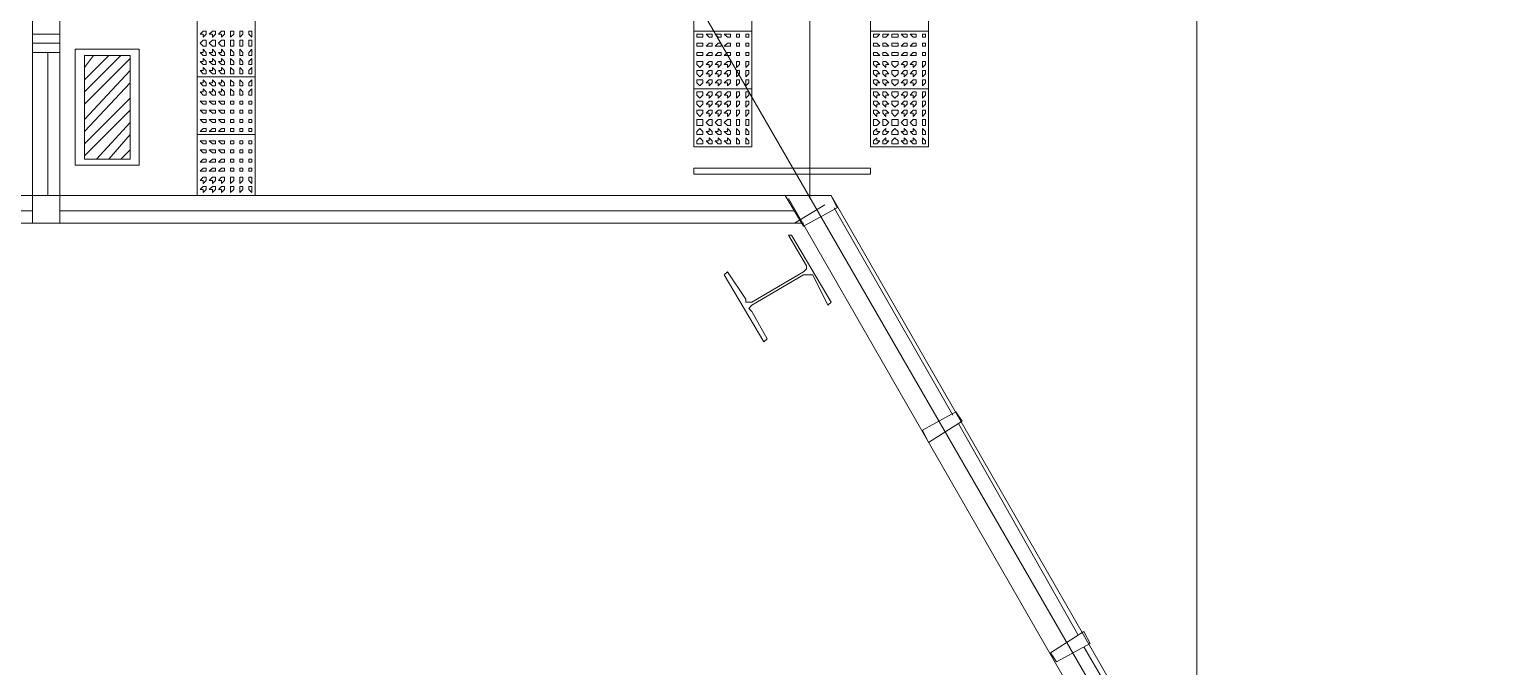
# Model space of a CAD drawing. Header units: millimetres. Extents: x -4011 to 126995, y -1911 to 106700.
# Drawn here: x 88415 to 95938, y 47992 to 51241 of the extents above; entities that cross this region are included whole.
import ezdxf

# ---------------------------------------------------------------- set-up
doc = ezdxf.new("R2010")
doc.units = ezdxf.units.MM
doc.layers.add('PDF_형상', color=7, linetype='Continuous')

msp = doc.modelspace()

# ---------------------------------------------------------------- linework, layer by layer
at = {"layer": 'PDF_형상', "lineweight": 5}
for points in [[(91367.9, 89673.6), (91352.3, 64927.5), (94367.9, 64927.5), (94367.9, 47098.4)], [(79321.2, 38968.9), (79321.2, 42668.4), (82958.5, 42668.4), (82958.5, 38968.9), (95937.8, 46538.9), (94569.9, 47005.2), (94399, 46911.9), (83797.9, 65269.4), (80953.4, 65269.4), (80953.4, 64974.1), (74098.4, 64974.1), (74098.4, 87730.6)], [(80953.4, 87730.6), (80953.4, 65269.4), (83797.9, 65269.4), (94399, 46911.9), (94569.9, 47005.2), (95937.8, 46538.9), (82958.5, 38968.9)], [(92393.8, 50378.2), (92393.8, 61740.9), (87854.9, 61740.9), (86456, 60932.6)], [(88507.8, 50393.8), (88430, 50393.8), (88430, 50253.9), (88569.9, 50253.9), (88569.9, 50393.8), (88507.8, 50393.8), (88507.8, 51124.4), (88569.9, 51124.4), (88569.9, 51171), (88430, 51171), (88430, 51124.4), (88507.8, 51124.4)], [(88880.8, 51108.8), (88694.3, 50922.3)], [(88818.6, 51108.8), (88694.3, 50984.5)], [(88740.9, 51108.8), (88694.3, 51046.6)], [(88927.5, 51093.3), (88694.3, 50860.1)], [(88927.5, 51031.1), (88694.3, 50782.4)], [(88927.5, 50968.9), (88694.3, 50720.2)], [(88927.5, 50891.2), (88694.3, 50658)], [(88927.5, 50829), (88694.3, 50595.9)], [(88927.5, 50766.8), (88756.5, 50580.3)], [(88927.5, 50704.7), (88818.6, 50580.3)], [(88927.5, 50626.9), (88880.8, 50580.3)], [(86875.6, 50316.1), (86875.6, 50253.9), (86829, 50253.9), (86829, 50393.8), (86875.6, 50393.8), (86875.6, 50316.1), (88430, 50316.1), (88430, 50393.8), (88569.9, 50393.8), (88569.9, 50253.9), (88430, 50253.9), (88430, 50316.1)], [(88569.9, 50393.8), (92269.4, 50393.8)], [(92285, 50378.2), (94243.5, 46974.1)], [(92316.1, 50253.9), (92471.5, 50347.2)], [(92502.6, 50393.8), (94414.5, 47067.4)], [(92518.1, 50331.6), (93124.3, 49274.6)], [(88569.9, 50316.1), (92316.1, 50316.1)], [(88569.9, 50253.9), (92362.7, 50253.9)], [(93155.4, 49228), (93761.7, 48155.4)], [(93792.7, 48093.3), (94399, 47051.8)]]:
    msp.add_lwpolyline(points, dxfattribs=at)
for points in [[(91803.1, 51233.2), (91803.1, 51544), (92098.4, 51544), (92098.4, 51233.2)], [(92704.7, 51233.2), (92704.7, 51544), (93000, 51544), (93000, 51233.2)], [(88569.9, 51217.6), (88430, 51217.6), (88430, 51528.5), (88569.9, 51528.5)], [(89269.4, 51295.3), (89269.4, 51000), (89564.8, 51000), (89564.8, 51295.3)], [(88430, 51171), (88430, 51217.6), (88569.9, 51217.6), (88569.9, 51171)], [(88430, 51171), (88430, 50393.8), (88569.9, 50393.8), (88569.9, 51171)], [(89316.1, 51217.6), (89316.1, 51233.2), (89300.5, 51233.2), (89285, 51217.6), (89300.5, 51217.6), (89300.5, 51202.1)], [(89316.1, 51171), (89316.1, 51186.5), (89300.5, 51186.5), (89285, 51171), (89300.5, 51155.4), (89316.1, 51155.4)], [(89362.7, 51217.6), (89362.7, 51233.2), (89347.1, 51233.2), (89331.6, 51217.6), (89347.1, 51217.6), (89347.1, 51202.1)], [(89362.7, 51171), (89362.7, 51186.5), (89347.1, 51186.5), (89331.6, 51171), (89347.1, 51155.4), (89362.7, 51155.4)], [(89409.3, 51217.6), (89409.3, 51233.2), (89393.8, 51233.2), (89378.2, 51217.6), (89393.8, 51217.6), (89393.8, 51202.1)], [(89409.3, 51171), (89409.3, 51186.5), (89393.8, 51186.5), (89378.2, 51171), (89393.8, 51155.4), (89409.3, 51155.4)], [(89456, 51217.6), (89456, 51233.2), (89440.4, 51233.2), (89440.4, 51217.6), (89440.4, 51202.1)], [(89456, 51171), (89456, 51186.5), (89440.4, 51186.5), (89440.4, 51171), (89440.4, 51155.4), (89456, 51155.4)], [(89502.6, 51217.6), (89502.6, 51233.2), (89487, 51233.2), (89487, 51217.6), (89487, 51202.1)], [(89502.6, 51171), (89502.6, 51186.5), (89487, 51186.5), (89487, 51171), (89487, 51155.4), (89502.6, 51155.4)], [(89549.2, 51217.6), (89549.2, 51233.2), (89533.7, 51233.2), (89533.7, 51217.6), (89549.2, 51202.1)], [(89549.2, 51171), (89549.2, 51186.5), (89533.7, 51186.5), (89533.7, 51171), (89533.7, 51155.4), (89549.2, 51155.4)], [(91803.1, 50937.8), (91803.1, 51233.2), (92098.4, 51233.2), (92098.4, 50937.8)], [(91849.7, 51217.6), (91834.2, 51217.6), (91818.7, 51217.6), (91818.7, 51202.1), (91834.2, 51202.1), (91849.7, 51202.1)], [(91849.7, 51155.4), (91849.7, 51171), (91834.2, 51171), (91818.7, 51171), (91818.7, 51155.4), (91834.2, 51155.4)], [(91896.4, 51217.6), (91880.8, 51217.6), (91865.3, 51217.6), (91880.8, 51202.1), (91896.4, 51202.1)], [(91896.4, 51155.4), (91896.4, 51171), (91880.8, 51171), (91865.3, 51155.4), (91880.8, 51155.4)], [(91943, 51217.6), (91927.5, 51217.6), (91911.9, 51217.6), (91927.5, 51202.1), (91943, 51202.1)], [(91943, 51155.4), (91943, 51171), (91927.5, 51171), (91911.9, 51155.4), (91927.5, 51155.4)], [(91989.6, 51217.6), (91974.1, 51217.6), (91958.5, 51217.6), (91974.1, 51202.1), (91989.6, 51202.1)], [(91989.6, 51155.4), (91989.6, 51171), (91974.1, 51171), (91958.5, 51155.4), (91974.1, 51155.4)], [(92036.3, 51217.6), (92020.7, 51217.6), (92020.7, 51202.1), (92036.3, 51202.1)], [(92036.3, 51155.4), (92036.3, 51171), (92020.7, 51171), (92020.7, 51155.4)], [(92082.9, 51217.6), (92067.4, 51217.6), (92067.4, 51202.1), (92082.9, 51202.1)], [(92082.9, 51155.4), (92082.9, 51171), (92067.4, 51171), (92067.4, 51155.4)], [(92704.7, 50937.8), (92704.7, 51233.2), (93000, 51233.2), (93000, 50937.8)], [(92751.3, 51217.6), (92735.7, 51217.6), (92720.2, 51217.6), (92720.2, 51202.1), (92735.7, 51202.1)], [(92751.3, 51155.4), (92735.7, 51171), (92720.2, 51171), (92720.2, 51155.4), (92735.7, 51155.4)], [(92797.9, 51217.6), (92782.4, 51217.6), (92766.8, 51217.6), (92766.8, 51202.1), (92782.4, 51202.1)], [(92797.9, 51155.4), (92782.4, 51171), (92766.8, 51171), (92766.8, 51155.4), (92782.4, 51155.4)], [(92844.6, 51217.6), (92829, 51217.6), (92813.5, 51217.6), (92813.5, 51202.1), (92829, 51202.1), (92844.6, 51202.1)], [(92844.6, 51155.4), (92844.6, 51171), (92829, 51171), (92813.5, 51171), (92813.5, 51155.4), (92829, 51155.4)], [(92891.2, 51217.6), (92875.6, 51217.6), (92860.1, 51217.6), (92875.6, 51202.1), (92891.2, 51202.1)], [(92891.2, 51155.4), (92891.2, 51171), (92875.6, 51171), (92860.1, 51155.4), (92875.6, 51155.4)], [(92937.8, 51217.6), (92922.3, 51217.6), (92906.7, 51217.6), (92922.3, 51202.1), (92937.8, 51202.1)], [(92937.8, 51155.4), (92937.8, 51171), (92922.3, 51171), (92906.7, 51155.4), (92922.3, 51155.4)], [(92984.5, 51217.6), (92968.9, 51217.6), (92968.9, 51202.1), (92984.5, 51202.1)], [(92984.5, 51155.4), (92984.5, 51171), (92968.9, 51171), (92968.9, 51155.4)], [(88974.1, 51139.9), (88647.7, 51139.9), (88647.7, 50549.2), (88974.1, 50549.2)], [(88927.5, 51108.8), (88694.3, 51108.8), (88694.3, 50580.3), (88927.5, 50580.3)], [(89316.1, 51124.4), (89300.5, 51139.9), (89300.5, 51124.4), (89285, 51124.4), (89300.5, 51108.8), (89316.1, 51108.8)], [(89316.1, 51077.7), (89300.5, 51093.3), (89300.5, 51077.7), (89285, 51077.7), (89300.5, 51062.2), (89316.1, 51062.2)], [(89362.7, 51124.4), (89347.1, 51139.9), (89347.1, 51124.4), (89331.6, 51124.4), (89347.1, 51108.8), (89362.7, 51108.8)], [(89362.7, 51077.7), (89347.1, 51093.3), (89347.1, 51077.7), (89331.6, 51077.7), (89347.1, 51062.2), (89362.7, 51062.2)], [(89409.3, 51124.4), (89393.8, 51139.9), (89393.8, 51124.4), (89378.2, 51124.4), (89393.8, 51108.8), (89409.3, 51108.8)], [(89409.3, 51077.7), (89393.8, 51093.3), (89393.8, 51077.7), (89378.2, 51077.7), (89393.8, 51062.2), (89409.3, 51062.2)], [(89456, 51124.4), (89440.4, 51139.9), (89440.4, 51124.4), (89440.4, 51108.8), (89456, 51108.8)], [(89456, 51077.7), (89440.4, 51093.3), (89440.4, 51077.7), (89440.4, 51062.2), (89456, 51062.2)], [(89502.6, 51124.4), (89487, 51139.9), (89487, 51124.4), (89487, 51108.8), (89502.6, 51108.8)], [(89502.6, 51077.7), (89487, 51093.3), (89487, 51077.7), (89487, 51062.2), (89502.6, 51062.2)], [(89549.2, 51124.4), (89549.2, 51139.9), (89533.7, 51124.4), (89533.7, 51108.8), (89549.2, 51108.8)], [(89549.2, 51077.7), (89549.2, 51093.3), (89533.7, 51077.7), (89533.7, 51062.2), (89549.2, 51062.2)], [(91849.7, 51108.8), (91849.7, 51124.4), (91834.2, 51124.4), (91818.7, 51124.4), (91818.7, 51108.8), (91834.2, 51108.8)], [(91896.4, 51108.8), (91896.4, 51124.4), (91880.8, 51124.4), (91865.3, 51108.8), (91880.8, 51108.8)], [(91943, 51108.8), (91943, 51124.4), (91927.5, 51124.4), (91911.9, 51108.8), (91927.5, 51108.8)], [(91989.6, 51108.8), (91989.6, 51124.4), (91974.1, 51124.4), (91958.5, 51108.8), (91974.1, 51108.8)], [(92036.3, 51108.8), (92036.3, 51124.4), (92020.7, 51124.4), (92020.7, 51108.8)], [(92082.9, 51108.8), (92082.9, 51124.4), (92067.4, 51124.4), (92067.4, 51108.8)], [(92751.3, 51108.8), (92735.7, 51124.4), (92720.2, 51124.4), (92720.2, 51108.8), (92735.7, 51108.8)], [(92797.9, 51108.8), (92782.4, 51124.4), (92766.8, 51124.4), (92766.8, 51108.8), (92782.4, 51108.8)], [(92844.6, 51108.8), (92844.6, 51124.4), (92829, 51124.4), (92813.5, 51124.4), (92813.5, 51108.8), (92829, 51108.8)], [(92891.2, 51108.8), (92891.2, 51124.4), (92875.6, 51124.4), (92860.1, 51108.8), (92875.6, 51108.8)], [(92937.8, 51108.8), (92937.8, 51124.4), (92922.3, 51124.4), (92906.7, 51108.8), (92922.3, 51108.8)], [(92984.5, 51108.8), (92984.5, 51124.4), (92968.9, 51124.4), (92968.9, 51108.8)], [(89316.1, 51031.1), (89300.5, 51046.6), (89300.5, 51031.1), (89285, 51031.1), (89300.5, 51015.5), (89316.1, 51015.5)], [(89362.7, 51031.1), (89347.1, 51046.6), (89347.1, 51031.1), (89331.6, 51031.1), (89347.1, 51015.5), (89362.7, 51015.5)], [(89409.3, 51031.1), (89393.8, 51046.6), (89393.8, 51031.1), (89378.2, 51031.1), (89393.8, 51015.5), (89409.3, 51015.5)], [(89456, 51031.1), (89440.4, 51046.6), (89440.4, 51031.1), (89440.4, 51015.5), (89456, 51015.5)], [(89502.6, 51031.1), (89487, 51046.6), (89487, 51031.1), (89487, 51015.5), (89502.6, 51015.5)], [(89549.2, 51031.1), (89549.2, 51046.6), (89533.7, 51031.1), (89533.7, 51015.5), (89549.2, 51015.5)], [(91849.7, 51062.2), (91849.7, 51077.7), (91834.2, 51077.7), (91818.7, 51077.7), (91818.7, 51062.2), (91834.2, 51046.6)], [(91849.7, 51015.5), (91849.7, 51031.1), (91834.2, 51031.1), (91818.7, 51031.1), (91818.7, 51015.5), (91834.2, 51000)], [(91896.4, 51062.2), (91896.4, 51077.7), (91880.8, 51077.7), (91865.3, 51062.2), (91880.8, 51062.2), (91880.8, 51046.6)], [(91896.4, 51015.5), (91896.4, 51031.1), (91880.8, 51031.1), (91865.3, 51015.5), (91880.8, 51015.5), (91880.8, 51000)], [(91943, 51062.2), (91943, 51077.7), (91927.5, 51077.7), (91911.9, 51062.2), (91927.5, 51062.2), (91927.5, 51046.6)], [(91943, 51015.5), (91943, 51031.1), (91927.5, 51031.1), (91911.9, 51015.5), (91927.5, 51015.5), (91927.5, 51000)], [(91989.6, 51062.2), (91989.6, 51077.7), (91974.1, 51077.7), (91958.5, 51062.2), (91974.1, 51062.2), (91974.1, 51046.6)], [(91989.6, 51015.5), (91989.6, 51031.1), (91974.1, 51031.1), (91958.5, 51015.5), (91974.1, 51015.5), (91974.1, 51000)], [(92036.3, 51062.2), (92036.3, 51077.7), (92020.7, 51077.7), (92020.7, 51062.2), (92020.7, 51046.6)], [(92036.3, 51015.5), (92036.3, 51031.1), (92020.7, 51031.1), (92020.7, 51015.5), (92020.7, 51000)], [(92082.9, 51062.2), (92082.9, 51077.7), (92067.4, 51077.7), (92067.4, 51062.2), (92067.4, 51046.6)], [(92082.9, 51015.5), (92082.9, 51031.1), (92067.4, 51031.1), (92067.4, 51015.5), (92067.4, 51000)], [(92751.3, 51062.2), (92735.7, 51077.7), (92720.2, 51077.7), (92720.2, 51062.2), (92735.7, 51046.6), (92735.7, 51062.2)], [(92751.3, 51015.5), (92735.7, 51031.1), (92720.2, 51031.1), (92720.2, 51015.5), (92735.7, 51000), (92735.7, 51015.5)], [(92797.9, 51062.2), (92782.4, 51077.7), (92766.8, 51077.7), (92766.8, 51062.2), (92782.4, 51046.6), (92782.4, 51062.2)], [(92797.9, 51015.5), (92782.4, 51031.1), (92766.8, 51031.1), (92766.8, 51015.5), (92782.4, 51000), (92782.4, 51015.5)], [(92844.6, 51062.2), (92844.6, 51077.7), (92829, 51077.7), (92813.5, 51077.7), (92813.5, 51062.2), (92829, 51046.6)], [(92844.6, 51015.5), (92844.6, 51031.1), (92829, 51031.1), (92813.5, 51031.1), (92813.5, 51015.5), (92829, 51000)], [(92891.2, 51062.2), (92891.2, 51077.7), (92875.6, 51077.7), (92860.1, 51062.2), (92875.6, 51062.2), (92875.6, 51046.6)], [(92891.2, 51015.5), (92891.2, 51031.1), (92875.6, 51031.1), (92860.1, 51015.5), (92875.6, 51015.5), (92875.6, 51000)], [(92937.8, 51062.2), (92937.8, 51077.7), (92922.3, 51077.7), (92906.7, 51062.2), (92922.3, 51062.2), (92922.3, 51046.6)], [(92937.8, 51015.5), (92937.8, 51031.1), (92922.3, 51031.1), (92906.7, 51015.5), (92922.3, 51015.5), (92922.3, 51000)], [(92984.5, 51062.2), (92984.5, 51077.7), (92968.9, 51077.7), (92968.9, 51062.2), (92968.9, 51046.6)], [(92984.5, 51015.5), (92984.5, 51031.1), (92968.9, 51031.1), (92968.9, 51015.5), (92968.9, 51000)], [(89269.4, 51000), (89269.4, 50704.7), (89564.8, 50704.7), (89564.8, 51000)], [(89316.1, 50968.9), (89300.5, 50984.5), (89300.5, 50968.9), (89285, 50968.9), (89300.5, 50953.4), (89316.1, 50953.4)], [(89316.1, 50922.3), (89300.5, 50937.8), (89300.5, 50922.3), (89285, 50922.3), (89300.5, 50906.7), (89316.1, 50906.7)], [(89362.7, 50968.9), (89347.1, 50984.5), (89347.1, 50968.9), (89331.6, 50968.9), (89347.1, 50953.4), (89362.7, 50953.4)], [(89362.7, 50922.3), (89347.1, 50937.8), (89347.1, 50922.3), (89331.6, 50922.3), (89347.1, 50906.7), (89362.7, 50906.7)], [(89409.3, 50968.9), (89393.8, 50984.5), (89393.8, 50968.9), (89378.2, 50968.9), (89393.8, 50953.4), (89409.3, 50953.4)], [(89409.3, 50922.3), (89393.8, 50937.8), (89393.8, 50922.3), (89378.2, 50922.3), (89393.8, 50906.7), (89409.3, 50906.7)], [(89456, 50968.9), (89440.4, 50984.5), (89440.4, 50968.9), (89440.4, 50953.4), (89456, 50953.4)], [(89456, 50922.3), (89440.4, 50937.8), (89440.4, 50922.3), (89440.4, 50906.7), (89456, 50906.7)], [(89502.6, 50968.9), (89487, 50984.5), (89487, 50968.9), (89487, 50953.4), (89502.6, 50953.4)], [(89502.6, 50922.3), (89487, 50937.8), (89487, 50922.3), (89487, 50906.7), (89502.6, 50906.7)], [(89549.2, 50968.9), (89549.2, 50984.5), (89533.7, 50968.9), (89533.7, 50953.4), (89549.2, 50953.4)], [(89549.2, 50922.3), (89549.2, 50937.8), (89533.7, 50922.3), (89533.7, 50906.7), (89549.2, 50906.7)], [(91803.1, 50642.5), (91803.1, 50937.8), (92098.4, 50937.8), (92098.4, 50642.5)], [(91849.7, 50968.9), (91849.7, 50984.5), (91834.2, 50984.5), (91818.7, 50984.5), (91818.7, 50968.9), (91834.2, 50953.4)], [(91896.4, 50968.9), (91896.4, 50984.5), (91880.8, 50984.5), (91865.3, 50968.9), (91880.8, 50968.9), (91880.8, 50953.4)], [(91943, 50968.9), (91943, 50984.5), (91927.5, 50984.5), (91911.9, 50968.9), (91927.5, 50968.9), (91927.5, 50953.4)], [(91989.6, 50968.9), (91989.6, 50984.5), (91974.1, 50984.5), (91958.5, 50968.9), (91974.1, 50968.9), (91974.1, 50953.4)], [(92036.3, 50968.9), (92036.3, 50984.5), (92020.7, 50984.5), (92020.7, 50968.9), (92020.7, 50953.4)], [(92082.9, 50968.9), (92082.9, 50984.5), (92067.4, 50984.5), (92067.4, 50968.9), (92067.4, 50953.4)], [(92704.7, 50642.5), (92704.7, 50937.8), (93000, 50937.8), (93000, 50642.5)], [(92751.3, 50968.9), (92735.7, 50984.5), (92720.2, 50984.5), (92720.2, 50968.9), (92735.7, 50953.4), (92735.7, 50968.9)], [(92797.9, 50968.9), (92782.4, 50984.5), (92766.8, 50984.5), (92766.8, 50968.9), (92782.4, 50953.4), (92782.4, 50968.9)], [(92844.6, 50968.9), (92844.6, 50984.5), (92829, 50984.5), (92813.5, 50984.5), (92813.5, 50968.9), (92829, 50953.4)], [(92891.2, 50968.9), (92891.2, 50984.5), (92875.6, 50984.5), (92860.1, 50968.9), (92875.6, 50968.9), (92875.6, 50953.4)], [(92937.8, 50968.9), (92937.8, 50984.5), (92922.3, 50984.5), (92906.7, 50968.9), (92922.3, 50968.9), (92922.3, 50953.4)], [(92984.5, 50968.9), (92984.5, 50984.5), (92968.9, 50984.5), (92968.9, 50968.9), (92968.9, 50953.4)], [(89316.1, 50875.6), (89300.5, 50875.6), (89285, 50875.6), (89300.5, 50860.1), (89316.1, 50860.1)], [(89362.7, 50875.6), (89347.1, 50875.6), (89331.6, 50875.6), (89347.1, 50860.1), (89362.7, 50860.1)], [(89409.3, 50875.6), (89393.8, 50875.6), (89378.2, 50875.6), (89393.8, 50860.1), (89409.3, 50860.1)], [(89456, 50875.6), (89440.4, 50875.6), (89440.4, 50860.1), (89456, 50860.1)], [(89502.6, 50875.6), (89487, 50875.6), (89487, 50860.1), (89502.6, 50860.1)], [(89549.2, 50875.6), (89533.7, 50875.6), (89533.7, 50860.1), (89549.2, 50860.1)], [(91849.7, 50906.7), (91849.7, 50922.3), (91834.2, 50922.3), (91818.7, 50922.3), (91818.7, 50906.7), (91834.2, 50891.2)], [(91849.7, 50860.1), (91849.7, 50875.6), (91834.2, 50875.6), (91818.7, 50875.6), (91818.7, 50860.1), (91834.2, 50844.6)], [(91896.4, 50906.7), (91896.4, 50922.3), (91880.8, 50922.3), (91865.3, 50906.7), (91880.8, 50906.7), (91880.8, 50891.2)], [(91896.4, 50860.1), (91896.4, 50875.6), (91880.8, 50875.6), (91865.3, 50860.1), (91880.8, 50860.1), (91880.8, 50844.6)], [(91943, 50906.7), (91943, 50922.3), (91927.5, 50922.3), (91911.9, 50906.7), (91927.5, 50906.7), (91927.5, 50891.2)], [(91943, 50860.1), (91943, 50875.6), (91927.5, 50875.6), (91911.9, 50860.1), (91927.5, 50860.1), (91927.5, 50844.6)], [(91989.6, 50906.7), (91989.6, 50922.3), (91974.1, 50922.3), (91958.5, 50906.7), (91974.1, 50906.7), (91974.1, 50891.2)], [(91989.6, 50860.1), (91989.6, 50875.6), (91974.1, 50875.6), (91958.5, 50860.1), (91974.1, 50860.1), (91974.1, 50844.6)], [(92036.3, 50906.7), (92036.3, 50922.3), (92020.7, 50922.3), (92020.7, 50906.7), (92020.7, 50891.2)], [(92036.3, 50860.1), (92036.3, 50875.6), (92020.7, 50875.6), (92020.7, 50860.1), (92020.7, 50844.6)], [(92082.9, 50906.7), (92082.9, 50922.3), (92067.4, 50922.3), (92067.4, 50906.7), (92067.4, 50891.2)], [(92082.9, 50860.1), (92082.9, 50875.6), (92067.4, 50875.6), (92067.4, 50860.1), (92067.4, 50844.6)], [(92751.3, 50906.7), (92735.7, 50922.3), (92720.2, 50922.3), (92720.2, 50906.7), (92735.7, 50891.2), (92735.7, 50906.7)], [(92751.3, 50860.1), (92735.7, 50875.6), (92720.2, 50875.6), (92720.2, 50860.1), (92735.7, 50844.6), (92735.7, 50860.1)], [(92797.9, 50906.7), (92782.4, 50922.3), (92766.8, 50922.3), (92766.8, 50906.7), (92782.4, 50891.2), (92782.4, 50906.7)], [(92797.9, 50860.1), (92782.4, 50875.6), (92766.8, 50875.6), (92766.8, 50860.1), (92782.4, 50844.6), (92782.4, 50860.1)], [(92844.6, 50906.7), (92844.6, 50922.3), (92829, 50922.3), (92813.5, 50922.3), (92813.5, 50906.7), (92829, 50891.2)], [(92844.6, 50860.1), (92844.6, 50875.6), (92829, 50875.6), (92813.5, 50875.6), (92813.5, 50860.1), (92829, 50844.6)], [(92891.2, 50906.7), (92891.2, 50922.3), (92875.6, 50922.3), (92860.1, 50906.7), (92875.6, 50906.7), (92875.6, 50891.2)], [(92891.2, 50860.1), (92891.2, 50875.6), (92875.6, 50875.6), (92860.1, 50860.1), (92875.6, 50860.1), (92875.6, 50844.6)], [(92937.8, 50906.7), (92937.8, 50922.3), (92922.3, 50922.3), (92906.7, 50906.7), (92922.3, 50906.7), (92922.3, 50891.2)], [(92937.8, 50860.1), (92937.8, 50875.6), (92922.3, 50875.6), (92906.7, 50860.1), (92922.3, 50860.1), (92922.3, 50844.6)], [(92984.5, 50906.7), (92984.5, 50922.3), (92968.9, 50922.3), (92968.9, 50906.7), (92968.9, 50891.2)], [(92984.5, 50860.1), (92984.5, 50875.6), (92968.9, 50875.6), (92968.9, 50860.1), (92968.9, 50844.6)], [(89316.1, 50829), (89300.5, 50829), (89285, 50829), (89300.5, 50813.5), (89316.1, 50813.5)], [(89362.7, 50829), (89347.1, 50829), (89331.6, 50829), (89347.1, 50813.5), (89362.7, 50813.5)], [(89409.3, 50829), (89393.8, 50829), (89378.2, 50829), (89393.8, 50813.5), (89409.3, 50813.5)], [(89456, 50829), (89440.4, 50829), (89440.4, 50813.5), (89456, 50813.5)], [(89502.6, 50829), (89487, 50829), (89487, 50813.5), (89502.6, 50813.5)], [(89549.2, 50829), (89533.7, 50829), (89533.7, 50813.5), (89549.2, 50813.5)], [(91849.7, 50813.5), (91849.7, 50829), (91834.2, 50829), (91818.7, 50829), (91818.7, 50813.5), (91834.2, 50797.9)], [(91896.4, 50813.5), (91896.4, 50829), (91880.8, 50829), (91865.3, 50813.5), (91880.8, 50813.5), (91880.8, 50797.9)], [(91943, 50813.5), (91943, 50829), (91927.5, 50829), (91911.9, 50813.5), (91927.5, 50813.5), (91927.5, 50797.9)], [(91989.6, 50813.5), (91989.6, 50829), (91974.1, 50829), (91958.5, 50813.5), (91974.1, 50813.5), (91974.1, 50797.9)], [(92036.3, 50813.5), (92036.3, 50829), (92020.7, 50829), (92020.7, 50813.5), (92020.7, 50797.9)], [(92082.9, 50813.5), (92082.9, 50829), (92067.4, 50829), (92067.4, 50813.5), (92067.4, 50797.9)], [(92751.3, 50813.5), (92735.7, 50829), (92720.2, 50829), (92720.2, 50813.5), (92735.7, 50797.9), (92735.7, 50813.5)], [(92797.9, 50813.5), (92782.4, 50829), (92766.8, 50829), (92766.8, 50813.5), (92782.4, 50797.9), (92782.4, 50813.5)], [(92844.6, 50813.5), (92844.6, 50829), (92829, 50829), (92813.5, 50829), (92813.5, 50813.5), (92829, 50797.9)], [(92891.2, 50813.5), (92891.2, 50829), (92875.6, 50829), (92860.1, 50813.5), (92875.6, 50813.5), (92875.6, 50797.9)], [(92937.8, 50813.5), (92937.8, 50829), (92922.3, 50829), (92906.7, 50813.5), (92922.3, 50813.5), (92922.3, 50797.9)], [(92984.5, 50813.5), (92984.5, 50829), (92968.9, 50829), (92968.9, 50813.5), (92968.9, 50797.9)], [(89316.1, 50782.4), (89300.5, 50782.4), (89285, 50782.4), (89300.5, 50766.8), (89316.1, 50766.8)], [(89316.1, 50720.2), (89316.1, 50735.8), (89300.5, 50735.8), (89285, 50720.2), (89300.5, 50720.2)], [(89362.7, 50782.4), (89347.1, 50782.4), (89331.6, 50782.4), (89347.1, 50766.8), (89362.7, 50766.8)], [(89362.7, 50720.2), (89362.7, 50735.8), (89347.1, 50735.8), (89331.6, 50720.2), (89347.1, 50720.2)], [(89409.3, 50782.4), (89393.8, 50782.4), (89378.2, 50782.4), (89393.8, 50766.8), (89409.3, 50766.8)], [(89409.3, 50720.2), (89409.3, 50735.8), (89393.8, 50735.8), (89378.2, 50720.2), (89393.8, 50720.2)], [(89456, 50782.4), (89440.4, 50782.4), (89440.4, 50766.8), (89456, 50766.8)], [(89456, 50720.2), (89456, 50735.8), (89440.4, 50735.8), (89440.4, 50720.2)], [(89502.6, 50782.4), (89487, 50782.4), (89487, 50766.8), (89502.6, 50766.8)], [(89502.6, 50720.2), (89502.6, 50735.8), (89487, 50735.8), (89487, 50720.2)], [(89549.2, 50782.4), (89533.7, 50782.4), (89533.7, 50766.8), (89549.2, 50766.8)], [(89549.2, 50720.2), (89549.2, 50735.8), (89533.7, 50735.8), (89533.7, 50720.2)], [(91849.7, 50766.8), (91849.7, 50782.4), (91834.2, 50782.4), (91818.7, 50782.4), (91818.7, 50766.8), (91818.7, 50751.3), (91834.2, 50751.3), (91849.7, 50751.3)], [(91849.7, 50720.2), (91834.2, 50735.8), (91818.7, 50720.2), (91818.7, 50704.7), (91834.2, 50704.7), (91849.7, 50704.7)], [(91896.4, 50766.8), (91896.4, 50782.4), (91880.8, 50782.4), (91865.3, 50766.8), (91880.8, 50751.3), (91896.4, 50751.3)], [(91896.4, 50720.2), (91880.8, 50735.8), (91880.8, 50720.2), (91865.3, 50720.2), (91880.8, 50704.7), (91896.4, 50704.7)], [(91943, 50766.8), (91943, 50782.4), (91927.5, 50782.4), (91911.9, 50766.8), (91927.5, 50751.3), (91943, 50751.3)], [(91943, 50720.2), (91927.5, 50735.8), (91927.5, 50720.2), (91911.9, 50720.2), (91927.5, 50704.7), (91943, 50704.7)], [(91989.6, 50766.8), (91989.6, 50782.4), (91974.1, 50782.4), (91958.5, 50766.8), (91974.1, 50751.3), (91989.6, 50751.3)], [(91989.6, 50720.2), (91974.1, 50735.8), (91974.1, 50720.2), (91958.5, 50720.2), (91974.1, 50704.7), (91989.6, 50704.7)], [(92036.3, 50766.8), (92036.3, 50782.4), (92020.7, 50782.4), (92020.7, 50766.8), (92020.7, 50751.3), (92036.3, 50751.3)], [(92036.3, 50720.2), (92020.7, 50735.8), (92020.7, 50720.2), (92020.7, 50704.7), (92036.3, 50704.7)], [(92082.9, 50766.8), (92082.9, 50782.4), (92067.4, 50782.4), (92067.4, 50766.8), (92067.4, 50751.3), (92082.9, 50751.3)], [(92082.9, 50720.2), (92067.4, 50735.8), (92067.4, 50720.2), (92067.4, 50704.7), (92082.9, 50704.7)], [(92751.3, 50766.8), (92735.7, 50782.4), (92720.2, 50782.4), (92720.2, 50766.8), (92720.2, 50751.3), (92735.7, 50751.3)], [(92751.3, 50720.2), (92735.7, 50720.2), (92735.7, 50735.8), (92720.2, 50720.2), (92720.2, 50704.7), (92735.7, 50704.7)], [(92797.9, 50766.8), (92782.4, 50782.4), (92766.8, 50782.4), (92766.8, 50766.8), (92766.8, 50751.3), (92782.4, 50751.3)], [(92797.9, 50720.2), (92782.4, 50720.2), (92782.4, 50735.8), (92766.8, 50720.2), (92766.8, 50704.7), (92782.4, 50704.7)], [(92844.6, 50766.8), (92844.6, 50782.4), (92829, 50782.4), (92813.5, 50782.4), (92813.5, 50766.8), (92813.5, 50751.3), (92829, 50751.3), (92844.6, 50751.3)], [(92844.6, 50720.2), (92829, 50735.8), (92813.5, 50720.2), (92813.5, 50704.7), (92829, 50704.7), (92844.6, 50704.7)], [(92891.2, 50766.8), (92891.2, 50782.4), (92875.6, 50782.4), (92860.1, 50766.8), (92875.6, 50751.3), (92891.2, 50751.3)], [(92891.2, 50720.2), (92875.6, 50735.8), (92875.6, 50720.2), (92860.1, 50720.2), (92875.6, 50704.7), (92891.2, 50704.7)], [(92937.8, 50766.8), (92937.8, 50782.4), (92922.3, 50782.4), (92906.7, 50766.8), (92922.3, 50751.3), (92937.8, 50751.3)], [(92937.8, 50720.2), (92922.3, 50735.8), (92922.3, 50720.2), (92906.7, 50720.2), (92922.3, 50704.7), (92937.8, 50704.7)], [(92984.5, 50766.8), (92984.5, 50782.4), (92968.9, 50782.4), (92968.9, 50766.8), (92968.9, 50751.3), (92984.5, 50751.3)], [(92984.5, 50720.2), (92968.9, 50735.8), (92968.9, 50720.2), (92968.9, 50704.7), (92984.5, 50704.7)], [(89269.4, 50704.7), (89269.4, 50393.8), (89564.8, 50393.8), (89564.8, 50704.7)], [(89316.1, 50673.6), (89300.5, 50673.6), (89285, 50673.6), (89300.5, 50658), (89316.1, 50658)], [(89362.7, 50673.6), (89347.1, 50673.6), (89331.6, 50673.6), (89347.1, 50658), (89362.7, 50658)], [(89409.3, 50673.6), (89393.8, 50673.6), (89378.2, 50673.6), (89393.8, 50658), (89409.3, 50658)], [(89456, 50673.6), (89440.4, 50673.6), (89440.4, 50658), (89456, 50658)], [(89502.6, 50673.6), (89487, 50673.6), (89487, 50658), (89502.6, 50658)], [(89549.2, 50673.6), (89533.7, 50673.6), (89533.7, 50658), (89549.2, 50658)], [(91849.7, 50673.6), (91834.2, 50689.1), (91818.7, 50673.6), (91818.7, 50658), (91834.2, 50658), (91849.7, 50658)], [(91896.4, 50673.6), (91880.8, 50689.1), (91880.8, 50673.6), (91865.3, 50673.6), (91880.8, 50658), (91896.4, 50658)], [(91943, 50673.6), (91927.5, 50689.1), (91927.5, 50673.6), (91911.9, 50673.6), (91927.5, 50658), (91943, 50658)], [(91989.6, 50673.6), (91974.1, 50689.1), (91974.1, 50673.6), (91958.5, 50673.6), (91974.1, 50658), (91989.6, 50658)], [(92036.3, 50673.6), (92020.7, 50689.1), (92020.7, 50673.6), (92020.7, 50658), (92036.3, 50658)], [(92082.9, 50673.6), (92067.4, 50689.1), (92067.4, 50673.6), (92067.4, 50658), (92082.9, 50658)], [(92751.3, 50673.6), (92735.7, 50673.6), (92735.7, 50689.1), (92720.2, 50673.6), (92720.2, 50658), (92735.7, 50658)], [(92797.9, 50673.6), (92782.4, 50673.6), (92782.4, 50689.1), (92766.8, 50673.6), (92766.8, 50658), (92782.4, 50658)], [(92844.6, 50673.6), (92829, 50689.1), (92813.5, 50673.6), (92813.5, 50658), (92829, 50658), (92844.6, 50658)], [(92891.2, 50673.6), (92875.6, 50689.1), (92875.6, 50673.6), (92860.1, 50673.6), (92875.6, 50658), (92891.2, 50658)], [(92937.8, 50673.6), (92922.3, 50689.1), (92922.3, 50673.6), (92906.7, 50673.6), (92922.3, 50658), (92937.8, 50658)], [(92984.5, 50673.6), (92968.9, 50689.1), (92968.9, 50673.6), (92968.9, 50658), (92984.5, 50658)], [(89316.1, 50626.9), (89300.5, 50626.9), (89285, 50626.9), (89300.5, 50611.4), (89316.1, 50611.4)], [(89316.1, 50564.8), (89316.1, 50580.3), (89300.5, 50580.3), (89285, 50564.8), (89300.5, 50564.8)], [(89362.7, 50626.9), (89347.1, 50626.9), (89331.6, 50626.9), (89347.1, 50611.4), (89362.7, 50611.4)], [(89362.7, 50564.8), (89362.7, 50580.3), (89347.1, 50580.3), (89331.6, 50564.8), (89347.1, 50564.8)], [(89409.3, 50626.9), (89393.8, 50626.9), (89378.2, 50626.9), (89393.8, 50611.4), (89409.3, 50611.4)], [(89409.3, 50564.8), (89409.3, 50580.3), (89393.8, 50580.3), (89378.2, 50564.8), (89393.8, 50564.8)], [(89456, 50626.9), (89440.4, 50626.9), (89440.4, 50611.4), (89456, 50611.4)], [(89456, 50564.8), (89456, 50580.3), (89440.4, 50580.3), (89440.4, 50564.8)], [(89502.6, 50626.9), (89487, 50626.9), (89487, 50611.4), (89502.6, 50611.4)], [(89502.6, 50564.8), (89502.6, 50580.3), (89487, 50580.3), (89487, 50564.8)], [(89549.2, 50626.9), (89533.7, 50626.9), (89533.7, 50611.4), (89549.2, 50611.4)], [(89549.2, 50564.8), (89549.2, 50580.3), (89533.7, 50580.3), (89533.7, 50564.8)], [(89316.1, 50518.1), (89316.1, 50533.7), (89300.5, 50533.7), (89285, 50518.1), (89300.5, 50518.1)], [(89316.1, 50471.5), (89316.1, 50487), (89300.5, 50487), (89285, 50471.5), (89300.5, 50471.5), (89300.5, 50456)], [(89362.7, 50518.1), (89362.7, 50533.7), (89347.1, 50533.7), (89331.6, 50518.1), (89347.1, 50518.1)], [(89362.7, 50471.5), (89362.7, 50487), (89347.1, 50487), (89331.6, 50471.5), (89347.1, 50471.5), (89347.1, 50456)], [(89409.3, 50518.1), (89409.3, 50533.7), (89393.8, 50533.7), (89378.2, 50518.1), (89393.8, 50518.1)], [(89409.3, 50471.5), (89409.3, 50487), (89393.8, 50487), (89378.2, 50471.5), (89393.8, 50471.5), (89393.8, 50456)], [(89456, 50518.1), (89456, 50533.7), (89440.4, 50533.7), (89440.4, 50518.1)], [(89456, 50471.5), (89456, 50487), (89440.4, 50487), (89440.4, 50471.5), (89440.4, 50456)], [(89502.6, 50518.1), (89502.6, 50533.7), (89487, 50533.7), (89487, 50518.1)], [(89502.6, 50471.5), (89502.6, 50487), (89487, 50487), (89487, 50471.5), (89487, 50456)], [(89549.2, 50518.1), (89549.2, 50533.7), (89533.7, 50533.7), (89533.7, 50518.1)], [(89549.2, 50471.5), (89549.2, 50487), (89533.7, 50487), (89533.7, 50471.5), (89549.2, 50456)], [(92704.7, 50502.6), (91803.1, 50502.6), (91803.1, 50533.7), (92704.7, 50533.7)], [(89316.1, 50424.9), (89316.1, 50440.4), (89300.5, 50440.4), (89285, 50424.9), (89300.5, 50424.9), (89300.5, 50409.3)], [(89362.7, 50424.9), (89362.7, 50440.4), (89347.1, 50440.4), (89331.6, 50424.9), (89347.1, 50424.9), (89347.1, 50409.3)], [(89409.3, 50424.9), (89409.3, 50440.4), (89393.8, 50440.4), (89378.2, 50424.9), (89393.8, 50424.9), (89393.8, 50409.3)], [(89456, 50424.9), (89456, 50440.4), (89440.4, 50440.4), (89440.4, 50424.9), (89440.4, 50409.3)], [(89502.6, 50424.9), (89502.6, 50440.4), (89487, 50440.4), (89487, 50424.9), (89487, 50409.3)], [(89549.2, 50424.9), (89549.2, 50440.4), (89533.7, 50440.4), (89533.7, 50424.9), (89549.2, 50409.3)], [(86875.6, 50253.9), (88430, 50253.9), (88430, 50393.8), (86875.6, 50393.8)], [(92502.6, 50393.8), (92533.7, 50331.6), (92362.7, 50238.3), (92269.4, 50393.8)], [(92098.4, 49803.1), (92176.2, 49663.2), (92160.6, 49647.7), (91958.5, 49989.6), (91974.1, 50005.2), (92067.4, 49865.3), (92067.4, 49849.7), (92098.4, 49849.7), (92362.7, 50005.2), (92378.2, 50020.7), (92378.2, 50036.3), (92285, 50191.7), (92300.5, 50191.7), (92502.6, 49849.7), (92487, 49834.2), (92409.3, 49989.6), (92393.8, 49989.6), (92362.7, 49989.6), (92098.4, 49834.2), (92082.9, 49818.7)], [(93139.9, 49290.2), (93171, 49243.5), (93000, 49134.7), (92968.9, 49196.9)], [(93792.7, 48171), (93823.8, 48108.8), (93652.8, 48015.5), (93621.8, 48062.2)]]:
    msp.add_lwpolyline(points, close=True, dxfattribs=at)

doc.saveas('drawing.dxf')
